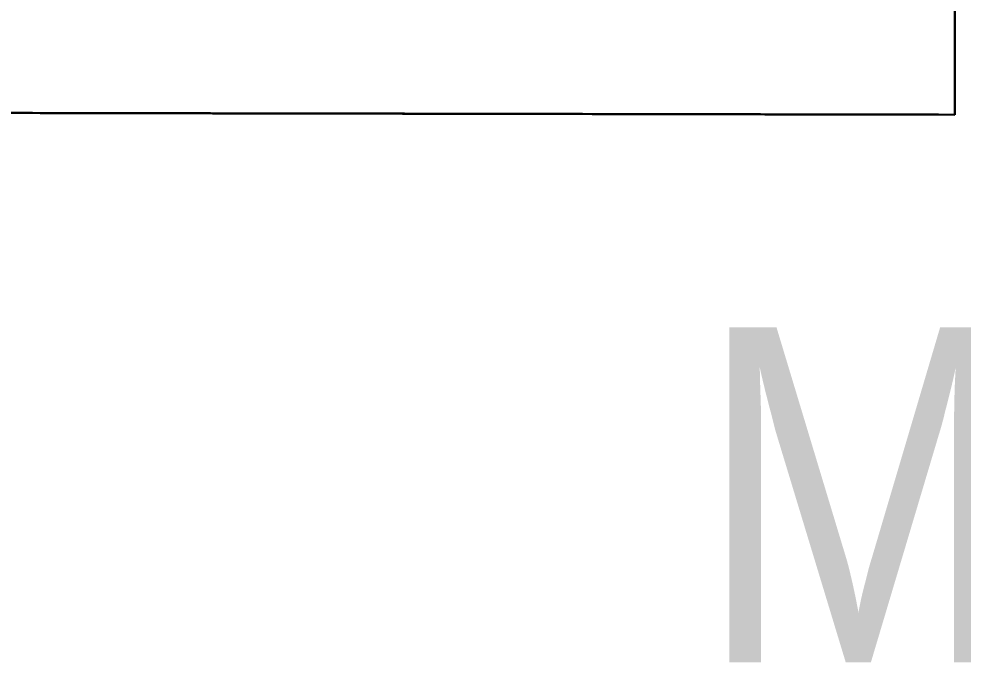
# Model space of a CAD drawing. Header units: metres. Extents: x -354 to -91, y 3 to 562.
# Drawn here: x -270.434 to -269.025, y 506.939 to 507.906 of the extents above; entities that cross this region are included whole.
import ezdxf

# ---------------------------------------------------------------- set-up
doc = ezdxf.new("R2010")
doc.units = ezdxf.units.M
doc.layers.add('A-GENM', color=7, linetype='Continuous', lineweight=25)
doc.layers.add('G-ANNO-TEXT', color=7, linetype='Continuous', lineweight=9)
doc.styles.add('Arial Narrow', font='ARIALN.TTF', dxfattribs={"height": 0.5})

# ---------------------------------------------------------------- blocks, each defined once
blk = doc.blocks.new('CappingBeam_RS39B_CB01A - CappingBeam_RS39B_CB01A-57939457-DRG-2873034 - CONSTRUCTION SEQUENCE STAGE A8')
at = {"layer": 'A-GENM', "color": 9, "true_color": 0xbebebe}
blk.add_line((97.5514, 34.34), (97.3607, 34.2896), dxfattribs=at)
at = {"layer": 'A-GENM', "color": 253, "true_color": 0xa3a3a3, "flags": 128}
blk.add_lwpolyline([(97.3607, 34.2896), (97.5514, 34.34), (97.7421, 34.3903), (97.9328, 34.4406), (98.1235, 34.4909), (98.3035, 34.5384)], dxfattribs=at)
at = {"layer": 'A-GENM', "color": 253, "true_color": 0xa3a3a3}
blk.add_open_spline([(95.6292, 40.8518), (95.646, 40.7881), (95.8029, 40.1935), (96.0999, 39.068), (96.5202, 37.4752), (96.9405, 35.8824), (97.2206, 34.8206), (97.3607, 34.2896)], degree=3, knots=[0.6566736, 0.6566736, 0.6566736, 0.6566736, 0.6666667, 0.75, 0.8333333, 0.9166667, 1, 1, 1, 1], dxfattribs=at)
at = {"layer": 'A-GENM', "color": 9, "true_color": 0xbebebe}
blk.add_open_spline([(97.3607, 34.2896), (97.2294, 34.7874), (97.0981, 35.2852), (96.9667, 35.783)], degree=3, dxfattribs=at)
blk = doc.blocks.new('T2DPAA-T2D-C3S-RS-M3D-100334_rvt-1-DRG-2873034 - CONSTRUCTION SEQUENCE STAGE A8')
at = {"layer": 'A-GENM', "color": 253, "lineweight": 25, "true_color": 0xa3a3a3, "rotation": 75.11694444444437}
blk.add_blockref('CappingBeam_RS39B_CB01A - CappingBeam_RS39B_CB01A-57939457-DRG-2873034 - CONSTRUCTION SEQUENCE STAGE A8', (-1134.0578, 404.8616), dxfattribs=at)

msp = doc.modelspace()

# ---------------------------------------------------------------- block references
at = {"lineweight": 5}
msp.add_blockref('T2DPAA-T2D-C3S-RS-M3D-100334_rvt-1-DRG-2873034 - CONSTRUCTION SEQUENCE STAGE A8', (873.1524, 0), dxfattribs=at)

# ---------------------------------------------------------------- next in the draw order: texts
at = {"layer": 'G-ANNO-TEXT', "insert": (-269.4211, 507.4461), "char_height": 0.5, "attachment_point": 1, "style": 'Arial Narrow', "bg_fill": 3, "box_fill_scale": 1, "bg_fill_color": 256, "bg_fill_true_color": 13158600, "bg_fill_transparency": 0}
msp.add_mtext('MJ', dxfattribs=at)

doc.saveas('drawing.dxf')
